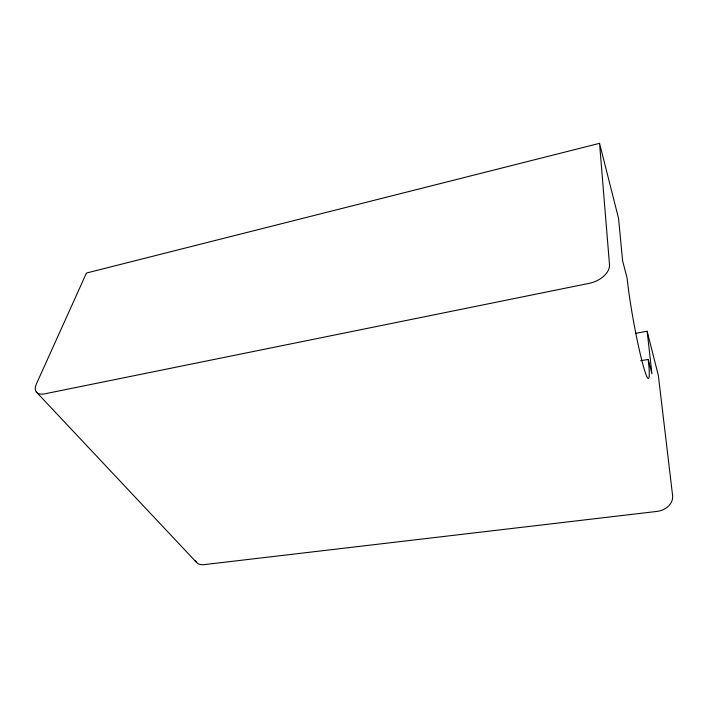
<?xml version="1.0" encoding="UTF-8"?>
<svg xmlns="http://www.w3.org/2000/svg" width="708" height="708" viewBox="0 0 708 708"><rect width="100%" height="100%" fill="white"/><g stroke="black" fill="none" stroke-linecap="round" stroke-linejoin="round"><path stroke-width="1.06" d="M599.543 143.335L86.456 273.031L36.444 383.851A17.629 9.08 -38.4 0 0 44.507 393.878L588.87 283.412A21.939 13.965 -17.6 0 0 609.491 264.535L599.543 143.335L618.544 218.356L622.615 260.81L627.173 278.377A58.879 4.398 79.7 0 0 642.218 361.93A58.879 4.398 79.7 0 0 648.218 359.425L651.953 373.859L647.139 331.247L635.412 333.38M640.625 360.726L648.218 359.425M36.391 392.073L196.258 562.108M647.139 331.247L658.343 375.479L672.6 495.529A17.142 13.709 -8.8 0 1 656.927 511.424L203.877 564.665A14.328 9.779 -42.8 0 1 195.337 560.656"/></g></svg>
